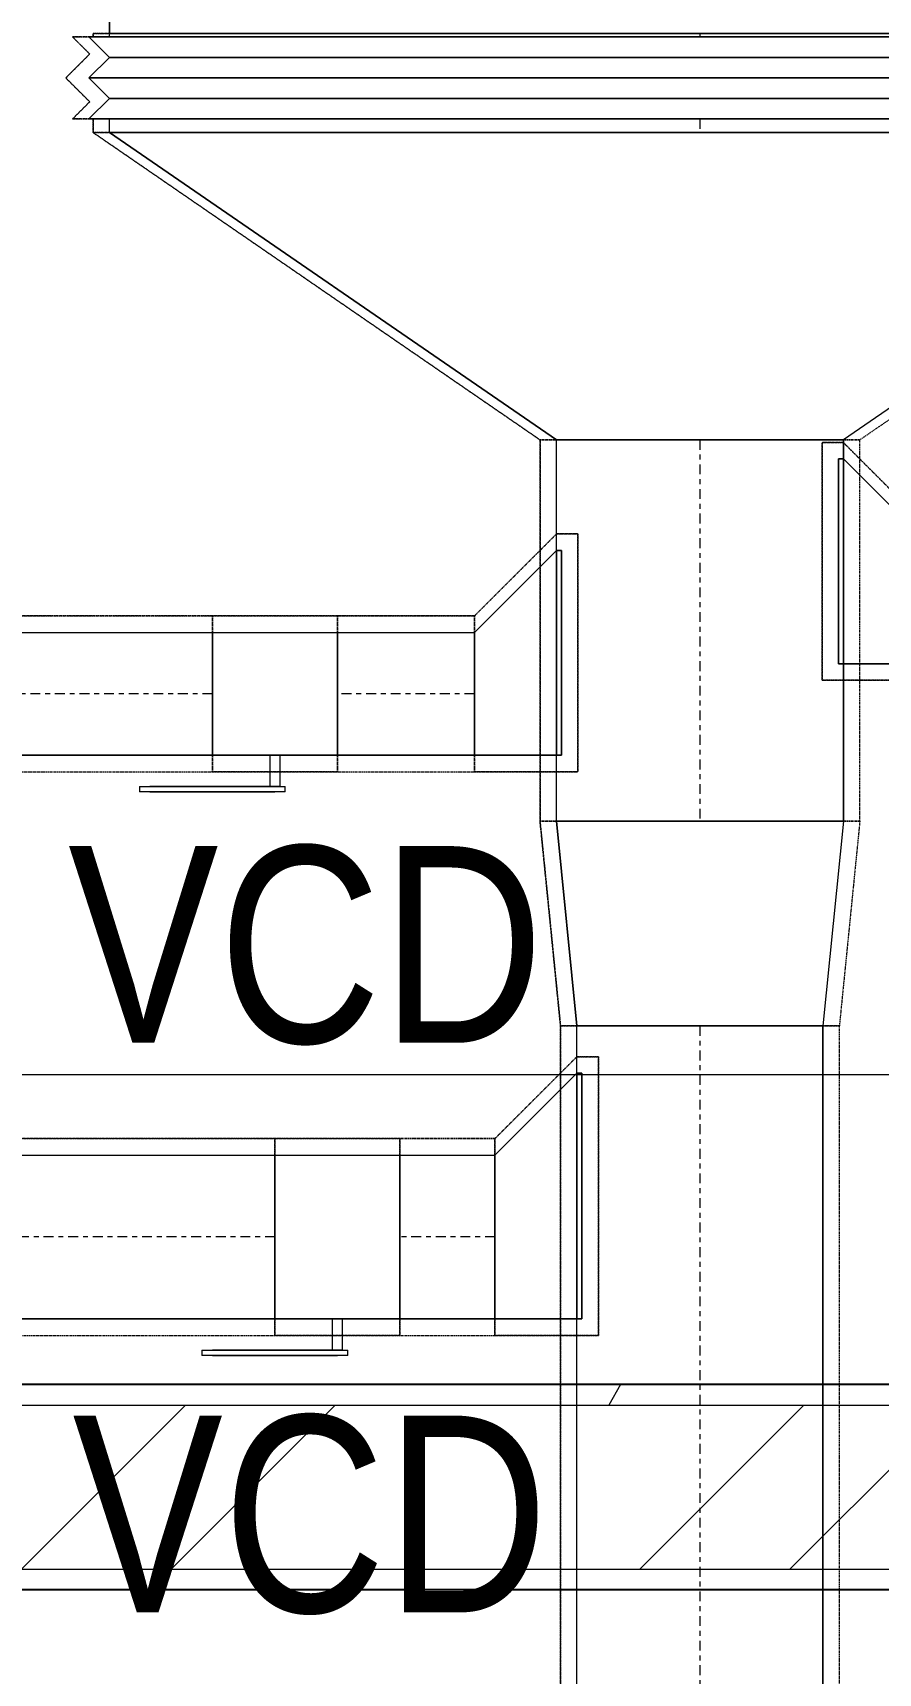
# Model space of a CAD drawing. Header units: inches. Extents: x -83664 to 20107, y -47222 to 19398.
# Drawn here: x -24759 to -23728, y -23392 to -21390 of the extents above; entities that cross this region are included whole.
import ezdxf

# ---------------------------------------------------------------- set-up
doc = ezdxf.new("R2010")
doc.units = ezdxf.units.IN
doc.header["$MEASUREMENT"] = 0
doc.linetypes.add('Center', pattern=[29.999999, 12, -6, 6, -6])
doc.linetypes.add('Hidden 0_50', pattern=[1.0584, 0.5292, -0.5292])
for name, color, linetype, lineweight in [('A-WALL', 7, 'Continuous', 9), ('A-WALL-PATT', 7, 'Continuous', 25), ('G-ANNO-TEXT', 7, 'Continuous', 9), ('M-EQPM', 7, 'Continuous', 18), ('M-HVAC-DUCT-CNTR', 7, 'Center', 9), ('M-HVAC-DUCT-IDEN', 7, 'Continuous', 18)]:
    doc.layers.add(name, color=color, linetype=linetype, lineweight=lineweight)
doc.layers.add('M-HVAC-DUCT', color=7, linetype='Continuous', lineweight=9, true_color=0xffe97f)
doc.styles.add('Arial Narrow_21', font='ARIALN.TTF', dxfattribs={"height": 240})
pattern_1 = [(0, (0, 0), (1219.2, 304.8), [50.292, -864.108, 50.292, -864.108, -4876.8]), (0, (0, 0), (1219.2, 304.8), [-1828.8, 50.292, -1778.508, 50.292, -864.108, -2133.6]), (0, (0, 0), (1219.2, 304.8), [-4572, 50.292, -559.308, 50.292, -1473.708]), (120, (457.2, 152.4), (-873.56454, 903.4582), [50.292, -864.108, 50.292, -864.108, -4876.8]), (120, (457.2, 152.4), (-873.56454, 903.4582), [-1828.8, 50.292, -1778.508, 50.292, -864.108, -2133.6]), (120, (457.2, 152.4), (-873.56454, 903.4582), [-4572, 50.292, -559.308, 50.292, -1473.708]), (240, (609.6, 762), (-345.63546, -1208.2582), [50.292, -864.108, 50.292, -864.108, -4876.8]), (240, (609.6, 762), (-345.63546, -1208.2582), [-1828.8, 50.292, -1778.508, 50.292, -864.108, -2133.6]), (240, (609.6, 762), (-345.63546, -1208.2582), [-4572, 50.292, -559.308, 50.292, -1473.708])]

# ---------------------------------------------------------------- blocks, each defined once
blk = doc.blocks.new('REMC_M_EQP_FCU_Type 2 - FCU-1F-04-04-8275427-FIRST FLOOR AC CONDITIONING LAYOUT - PART A')
at = {"layer": 'M-EQPM'}
for p, q in [((720, 293.5), (-720, 293.5)), ((-720, 293.5), (720, 293.5)), ((720, 270.5), (720, 293.5)), ((720, 293.5), (720, 270.5))]:
    blk.add_line(p, q, dxfattribs=at)
blk = doc.blocks.new('REMC_M_FLEX CONNECTION_Type 2 - V_SAD-8295173-FIRST FLOOR AC CONDITIONING LAYOUT - PART A')
at = {"layer": 'M-HVAC-DUCT', "color": 30, "true_color": 0xff7f00}
for p, q in [((126791, 76951.9), (126766, 76976.9)), ((128256, 76976.9), (126766, 76976.9)), ((126791, 76951.9), (126766, 76976.9)), ((126766, 76976.9), (128256, 76976.9)), ((126766, 76926.9), (126791, 76951.9)), ((126766, 76926.9), (126791, 76951.9)), ((126791, 76951.9), (128231, 76951.9)), ((128231, 76951.9), (126791, 76951.9)), ((128231, 76951.9), (126791, 76951.9)), ((126791, 76951.9), (128231, 76951.9)), ((126791, 76901.9), (126766, 76926.9)), ((128256, 76926.9), (126766, 76926.9)), ((126791, 76901.9), (126766, 76926.9)), ((126766, 76926.9), (128256, 76926.9)), ((126766, 76926.9), (128256, 76926.9)), ((128256, 76926.9), (126766, 76926.9)), ((126791, 76901.9), (126766, 76876.9)), ((126791, 76901.9), (126766, 76876.9)), ((126791, 76901.9), (128231, 76901.9)), ((128231, 76901.9), (126791, 76901.9)), ((126791, 76901.9), (128231, 76901.9)), ((128231, 76901.9), (126791, 76901.9)), ((128256, 76876.9), (126766, 76876.9)), ((126766, 76876.9), (128256, 76876.9))]:
    blk.add_line(p, q, dxfattribs=at)
blk = doc.blocks.new('M_Rec Transition - Length - Standard-8295927-FIRST FLOOR AC CONDITIONING LAYOUT - PART A')
at = {"layer": 'M-HVAC-DUCT', "color": 30, "true_color": 0xff7f00}
for p, q in [((0, 720), (0, -720)), ((0, 720), (375, 175)), ((0, 720), (375, 175)), ((0, -720), (0, 720)), ((375, -175), (375, 175)), ((375, 175), (375, -175)), ((0, -720), (375, -175)), ((375, -175), (0, -720))]:
    blk.add_line(p, q, dxfattribs=at)
blk = doc.blocks.new('M_Rec Transition - Length - Standard-8989739-FIRST FLOOR AC CONDITIONING LAYOUT - PART A')
at = {"layer": 'M-HVAC-DUCT', "color": 30, "true_color": 0xff7f00}
for p, q in [((0, 175), (0, -175)), ((0, 175), (250, 150)), ((0, 175), (250, 150)), ((0, -175), (0, 175)), ((250, -150), (250, 150)), ((250, 150), (250, -150)), ((0, -175), (250, -150)), ((250, -150), (0, -175))]:
    blk.add_line(p, q, dxfattribs=at)
blk = doc.blocks.new('M_Rec Tap - Beveled - Standard-7670352-FIRST FLOOR AC CONDITIONING LAYOUT - PART A')
at = {"layer": 'M-HVAC-DUCT', "color": 30, "true_color": 0xff7f00}
for p, q in [((0, 200), (-6.096, 200)), ((-6.096, -100), (-6.096, 200)), ((-6.096, 200), (-6.096, -100)), ((-6.096, 200), (0, 200)), ((100, 100), (0, 200)), ((100, 100), (0, 200)), ((100, 100), (100, -100)), ((100, -100), (100, 100)), ((-6.096, -100), (100, -100)), ((100, -100), (-6.096, -100))]:
    blk.add_line(p, q, dxfattribs=at)
blk = doc.blocks.new('M_Rec Tap - Beveled - Standard-7691862-FIRST FLOOR AC CONDITIONING LAYOUT - PART A')
at = {"layer": 'M-HVAC-DUCT', "color": 30, "true_color": 0xff7f00}
for p, q in [((100, 75), (-6.096, 75)), ((-6.096, 75), (100, 75)), ((-6.096, 75), (-6.096, -175)), ((-6.096, -175), (-6.096, 75)), ((100, 75), (100, -75)), ((100, -75), (100, 75)), ((0, -175), (100, -75)), ((0, -175), (100, -75)), ((-6.096, -175), (0, -175)), ((0, -175), (-6.096, -175))]:
    blk.add_line(p, q, dxfattribs=at)
blk = doc.blocks.new('M_Rec Tap - Beveled - Standard-7691855-FIRST FLOOR AC CONDITIONING LAYOUT - PART A')
at = {"layer": 'M-HVAC-DUCT', "color": 30, "true_color": 0xff7f00}
for p, q in [((0, 175), (-6.096, 175)), ((-6.096, -75), (-6.096, 175)), ((-6.096, 175), (-6.096, -75)), ((-6.096, 175), (0, 175)), ((100, 75), (0, 175)), ((100, 75), (0, 175)), ((100, 75), (100, -75)), ((100, -75), (100, 75)), ((-6.096, -75), (100, -75)), ((100, -75), (-6.096, -75))]:
    blk.add_line(p, q, dxfattribs=at)
blk = doc.blocks.new('TEMW-ME-DMP-Volume Control Damper - Standard-7421030-FIRST FLOOR AC CONDITIONING LAYOUT - PART A')
at = {"layer": 'M-HVAC-DUCT', "color": 30, "true_color": 0xff7f00}
for p, q in [((-165.1, 113.1), (-165.1, 119.45)), ((-152.4, 119.45), (-165.1, 119.45)), ((-165.1, 113.1), (-152.4, 113.1)), ((0, 119.45), (-152.4, 119.45)), ((-152.4, 119.45), (0, 119.45)), ((0, 113.1), (-152.4, 113.1)), ((-152.4, 113.1), (0, 113.1)), ((-6.35, 75), (-6.35, 113.1)), ((6.35, 113.1), (-6.35, 113.1)), ((6.35, 113.1), (-6.35, 113.1)), ((12.7, 119.45), (0, 119.45)), ((0, 113.1), (12.7, 113.1)), ((6.35, 113.1), (6.35, 75)), ((12.7, 119.45), (12.7, 113.1)), ((-76.2, 75), (-76.2, -75)), ((-76.2, -75), (-76.2, 75)), ((76.2, 75), (-76.2, 75)), ((-76.2, 75), (76.2, 75)), ((-76.2, 75), (76.2, 75)), ((-6.35, 75), (6.35, 75)), ((-6.35, 75), (6.35, 75)), ((76.2, 75), (76.2, -75)), ((76.2, -75), (76.2, 75)), ((-76.2, -75), (76.2, -75)), ((-76.2, -75), (76.2, -75)), ((-76.2, -75), (76.2, -75))]:
    blk.add_line(p, q, dxfattribs=at)
blk = doc.blocks.new('TEMW-ME-DMP-Volume Control Damper - Standard-7399617-FIRST FLOOR AC CONDITIONING LAYOUT - PART A')
at = {"layer": 'M-HVAC-DUCT', "color": 30, "true_color": 0xff7f00}
for p, q in [((-165.1, 138.1), (-165.1, 144.4)), ((-152.4, 144.4), (-165.1, 144.4)), ((0, 144.4), (-152.4, 144.4)), ((-152.4, 144.4), (0, 144.4)), ((12.7, 144.4), (0, 144.4)), ((12.7, 144.4), (12.7, 138.1)), ((-165.1, 138.1), (-152.4, 138.1)), ((0, 138.1), (-152.4, 138.1)), ((-152.4, 138.1), (0, 138.1)), ((-6.3, 100), (-6.3, 138.1)), ((6.4, 138.1), (-6.3, 138.1)), ((6.4, 138.1), (-6.3, 138.1)), ((0, 138.1), (12.7, 138.1)), ((6.4, 138.1), (6.4, 100)), ((-76.2, 100), (-76.2, -100)), ((-76.2, -100), (-76.2, 100)), ((76.2, 100), (-76.2, 100)), ((-76.2, 100), (76.2, 100)), ((-76.2, 100), (76.2, 100)), ((-6.3, 100), (6.4, 100)), ((-6.3, 100), (6.4, 100)), ((76.2, 100), (76.2, -100)), ((76.2, -100), (76.2, 100)), ((-76.2, -100), (76.2, -100)), ((-76.2, -100), (76.2, -100)), ((-76.2, -100), (76.2, -100))]:
    blk.add_line(p, q, dxfattribs=at)
blk = doc.blocks.new('TEMW-SMBZ-HO-BM-HVAC-00002_rvt-1-FIRST FLOOR AC CONDITIONING LAYOUT - PART A')
at = {"layer": 'M-HVAC-DUCT', "color": 30, "linetype": 'Hidden 0_50', "true_color": 0xff7f00}
for p, q in [((126766.9, 76956.1), (126746, 76976.9)), ((126746, 76976.9), (128276, 76976.9)), ((128276, 76976.9), (126746, 76976.9)), ((126746, 76976.9), (126766.9, 76956.1)), ((126771, 76981.3), (128251, 76981.3)), ((128251, 76981.3), (126771, 76981.3)), ((126771, 76981.3), (126771, 76976.9)), ((126771, 76976.9), (126771, 76981.3)), ((126771, 76976.9), (128251, 76976.9)), ((128251, 76976.9), (126771, 76976.9)), ((126737.7, 76926.9), (126766.9, 76956.1)), ((126766.9, 76956.1), (126737.7, 76926.9)), ((126766.9, 76897.8), (126737.7, 76926.9)), ((126737.7, 76926.9), (126766.9, 76897.8)), ((126746, 76876.9), (126766.9, 76897.8)), ((126766.9, 76897.8), (126746, 76876.9)), ((128276, 76876.9), (126746, 76876.9)), ((126746, 76876.9), (128276, 76876.9)), ((126771, 76876.9), (128251, 76876.9)), ((128251, 76876.9), (126771, 76876.9)), ((126771, 76876.9), (126771, 76860.3)), ((126771, 76860.3), (126771, 76876.9)), ((126771, 76860.3), (128251, 76860.3)), ((128251, 76860.3), (126771, 76860.3)), ((126771, 76860.3), (127316, 76485.3)), ((127316, 76485.3), (126771, 76860.3)), ((128251, 76860.3), (126771, 76860.3)), ((126771, 76860.3), (128251, 76860.3)), ((128251, 76860.3), (127706, 76485.3)), ((128251, 76860.3), (127706, 76485.3)), ((127316, 76485.3), (127706, 76485.3)), ((127706, 76485.3), (127316, 76485.3)), ((127316, 76485.3), (127316, 76020.3)), ((127316, 76020.3), (127316, 76485.3)), ((127316, 76485.3), (127706, 76485.3)), ((127706, 76485.3), (127316, 76485.3)), ((127659.9, 76192), (127659.9, 76482)), ((127659.9, 76482), (127686, 76482)), ((127686, 76482), (127659.9, 76482)), ((127659.9, 76482), (127659.9, 76192)), ((127686, 76482), (127786, 76382)), ((127786, 76382), (127686, 76482)), ((127706, 76020.3), (127706, 76485.3)), ((127706, 76020.3), (127706, 76485.3)), ((127236, 76270.5), (127336, 76370.5)), ((127336, 76370.5), (127236, 76270.5)), ((127336, 76370.5), (127362.1, 76370.5)), ((127362.1, 76370.5), (127336, 76370.5)), ((127362.1, 76370.5), (127362.1, 76080.5)), ((127362.1, 76080.5), (127362.1, 76370.5)), ((126916.5, 76270.5), (125963.5, 76270.5)), ((125963.5, 76270.5), (126916.5, 76270.5)), ((126916.5, 76270.5), (126916.5, 76080.5)), ((126916.5, 76080.5), (126916.5, 76270.5)), ((127068.9, 76270.5), (126916.5, 76270.5)), ((126916.5, 76270.5), (126916.5, 76080.5)), ((126916.5, 76080.5), (126916.5, 76270.5)), ((126916.5, 76270.5), (127068.9, 76270.5)), ((127068.9, 76080.5), (127068.9, 76270.5)), ((127068.9, 76270.5), (127068.9, 76080.5)), ((127068.9, 76270.5), (127068.9, 76080.5)), ((127068.9, 76080.5), (127068.9, 76270.5)), ((127236, 76270.5), (127068.9, 76270.5)), ((127068.9, 76270.5), (127236, 76270.5)), ((127236, 76080.5), (127236, 76270.5)), ((127236, 76270.5), (127236, 76080.5)), ((127236, 76270.5), (127236, 76080.5)), ((127236, 76080.5), (127236, 76270.5)), ((127786, 76192), (127659.9, 76192)), ((127659.9, 76192), (127786, 76192)), ((125963.5, 76080.5), (126916.5, 76080.5)), ((125963.5, 76080.5), (126916.5, 76080.5)), ((126916.5, 76080.5), (127068.9, 76080.5)), ((127068.9, 76080.5), (126916.5, 76080.5)), ((127068.9, 76080.5), (127236, 76080.5)), ((127068.9, 76080.5), (127236, 76080.5)), ((127362.1, 76080.5), (127236, 76080.5)), ((127236, 76080.5), (127362.1, 76080.5)), ((127316, 76020.3), (127706, 76020.3)), ((127706, 76020.3), (127316, 76020.3)), ((127316, 76020.3), (127341, 75770.3)), ((127341, 75770.3), (127316, 76020.3)), ((127706, 76020.3), (127316, 76020.3)), ((127316, 76020.3), (127706, 76020.3)), ((127706, 76020.3), (127681, 75770.3)), ((127706, 76020.3), (127681, 75770.3)), ((127341, 75770.3), (127681, 75770.3)), ((127681, 75770.3), (127341, 75770.3)), ((127341, 75770.3), (127341, 74161.4)), ((127341, 74161.4), (127341, 75770.3)), ((127341, 75770.3), (127681, 75770.3)), ((127681, 75770.3), (127341, 75770.3)), ((127681, 74161.4), (127681, 75770.3)), ((127681, 74161.4), (127681, 75770.3)), ((127261, 75632.8), (127361, 75732.8)), ((127361, 75732.8), (127261, 75632.8)), ((127361, 75732.8), (127387.1, 75732.8)), ((127387.1, 75732.8), (127361, 75732.8)), ((127387.1, 75732.8), (127387.1, 75392.8)), ((127387.1, 75392.8), (127387.1, 75732.8)), ((126992.7, 75632.8), (124159.4, 75632.8)), ((124159.4, 75632.8), (126992.7, 75632.8)), ((126992.7, 75632.8), (126992.7, 75392.8)), ((126992.7, 75392.8), (126992.7, 75632.8)), ((127145.1, 75632.8), (126992.7, 75632.8)), ((126992.7, 75632.8), (126992.7, 75392.8)), ((126992.7, 75392.8), (126992.7, 75632.8)), ((126992.7, 75632.8), (127145.1, 75632.8)), ((127145.1, 75392.8), (127145.1, 75632.8)), ((127145.1, 75632.8), (127145.1, 75392.8)), ((127145.1, 75632.8), (127145.1, 75392.8)), ((127145.1, 75392.8), (127145.1, 75632.8)), ((127261, 75632.8), (127145.1, 75632.8)), ((127145.1, 75632.8), (127261, 75632.8)), ((127261, 75392.8), (127261, 75632.8)), ((127261, 75632.8), (127261, 75392.8)), ((127261, 75632.8), (127261, 75392.8)), ((127261, 75392.8), (127261, 75632.8)), ((124159.4, 75392.8), (126992.7, 75392.8)), ((124159.4, 75392.8), (126992.7, 75392.8)), ((126992.7, 75392.8), (127145.1, 75392.8)), ((127145.1, 75392.8), (126992.7, 75392.8)), ((127145.1, 75392.8), (127261, 75392.8)), ((127145.1, 75392.8), (127261, 75392.8)), ((127387.1, 75392.8), (127261, 75392.8)), ((127261, 75392.8), (127387.1, 75392.8))]:
    blk.add_line(p, q, dxfattribs=at)
at = {"layer": 'M-HVAC-DUCT', "color": 30, "true_color": 0xff7f00}
for p, q in [((128231, 76981.3), (126791, 76981.3)), ((126791, 76981.3), (128231, 76981.3)), ((126791, 76976.9), (126791, 76981.3)), ((126791, 76976.9), (126791, 76981.3)), ((128231, 76976.9), (126791, 76976.9)), ((126791, 76976.9), (128231, 76976.9)), ((128231, 76876.9), (126791, 76876.9)), ((126791, 76876.9), (128231, 76876.9)), ((126791, 76860.3), (126791, 76876.9)), ((126791, 76860.3), (126791, 76876.9)), ((128231, 76860.3), (126791, 76860.3)), ((126791, 76860.3), (128231, 76860.3)), ((127686, 76485.3), (127336, 76485.3)), ((127336, 76485.3), (127686, 76485.3)), ((127336, 76020.3), (127336, 76485.3)), ((127336, 76020.3), (127336, 76485.3)), ((127686, 76485.3), (127686, 76020.3)), ((127686, 76020.3), (127686, 76485.3)), ((127679.9, 76462), (127686, 76462)), ((127679.9, 76212), (127679.9, 76462)), ((127679.9, 76212), (127679.9, 76462)), ((127686, 76462), (127679.9, 76462)), ((127686, 76212), (127686, 76462)), ((127686, 76212), (127686, 76462)), ((127336, 76350.5), (127342.1, 76350.5)), ((127336, 76350.5), (127336, 76100.5)), ((127336, 76350.5), (127342.1, 76350.5)), ((127336, 76100.5), (127336, 76350.5)), ((127342.1, 76350.5), (127342.1, 76100.5)), ((127342.1, 76350.5), (127342.1, 76100.5)), ((125963.5, 76250.5), (126916.5, 76250.5)), ((125963.5, 76250.5), (126916.5, 76250.5)), ((126916.5, 76100.5), (126916.5, 76250.5)), ((126916.5, 76250.5), (126916.5, 76100.5)), ((127068.9, 76100.5), (127068.9, 76250.5)), ((127068.9, 76250.5), (127068.9, 76100.5)), ((127068.9, 76250.5), (127236, 76250.5)), ((127068.9, 76250.5), (127236, 76250.5)), ((127236, 76100.5), (127236, 76250.5)), ((127236, 76250.5), (127236, 76100.5)), ((127686, 76212), (127679.9, 76212)), ((127679.9, 76212), (127686, 76212)), ((126916.5, 76100.5), (125963.5, 76100.5)), ((125963.5, 76100.5), (126916.5, 76100.5)), ((127236, 76100.5), (127068.9, 76100.5)), ((127068.9, 76100.5), (127236, 76100.5)), ((127342.1, 76100.5), (127336, 76100.5)), ((127342.1, 76100.5), (127336, 76100.5)), ((127686, 76020.3), (127336, 76020.3)), ((127336, 76020.3), (127686, 76020.3)), ((127661, 75770.3), (127361, 75770.3)), ((127361, 75770.3), (127661, 75770.3)), ((127361, 74161.4), (127361, 75770.3)), ((127361, 74161.4), (127361, 75770.3)), ((127661, 75770.3), (127661, 74161.4)), ((127661, 74161.4), (127661, 75770.3)), ((127361, 75712.8), (127367.1, 75712.8)), ((127361, 75712.8), (127361, 75412.8)), ((127361, 75712.8), (127361, 75412.8)), ((127367.1, 75712.8), (127361, 75712.8)), ((127367.1, 75712.8), (127367.1, 75412.8)), ((127367.1, 75412.8), (127367.1, 75712.8)), ((124159.4, 75612.8), (126992.7, 75612.8)), ((124159.4, 75612.8), (126992.7, 75612.8)), ((126992.7, 75412.8), (126992.7, 75612.8)), ((126992.7, 75612.8), (126992.7, 75412.8)), ((127145.1, 75412.8), (127145.1, 75612.8)), ((127145.1, 75612.8), (127145.1, 75412.8)), ((127145.1, 75612.8), (127261, 75612.8)), ((127145.1, 75612.8), (127261, 75612.8)), ((127261, 75412.8), (127261, 75612.8)), ((127261, 75612.8), (127261, 75412.8)), ((126992.7, 75412.8), (124159.4, 75412.8)), ((124159.4, 75412.8), (126992.7, 75412.8)), ((127261, 75412.8), (127145.1, 75412.8)), ((127145.1, 75412.8), (127261, 75412.8)), ((127367.1, 75412.8), (127361, 75412.8)), ((127361, 75412.8), (127367.1, 75412.8))]:
    blk.add_line(p, q, dxfattribs=at)
at = {"layer": 'M-HVAC-DUCT-CNTR', "color": 30, "true_color": 0xff7f00}
for p, q in [((127511, 76981.3), (127511, 76976.9)), ((127511, 76876.9), (127511, 76860.3)), ((127511, 76485.3), (127511, 76020.3)), ((126916.5, 76175.5), (125963.5, 76175.5)), ((127236, 76175.5), (127068.9, 76175.5)), ((127511, 75770.3), (127511, 74161.4)), ((126992.7, 75512.8), (124159.4, 75512.8)), ((127261, 75512.8), (127145.1, 75512.8))]:
    blk.add_line(p, q, dxfattribs=at)
at = {"layer": 'M-EQPM', "color": 6, "linetype": 'Hidden 0_50', "lineweight": 9, "true_color": 0xff00ff, "rotation": 180}
blk.add_blockref('REMC_M_EQP_FCU_Type 2 - FCU-1F-04-04-8275427-FIRST FLOOR AC CONDITIONING LAYOUT - PART A', (127511, 77274.8), dxfattribs=at)
at = {"layer": 'M-HVAC-DUCT', "color": 6, "linetype": 'Hidden 0_50', "lineweight": 9, "true_color": 0xff00ff}
blk.add_blockref('REMC_M_FLEX CONNECTION_Type 2 - V_SAD-8295173-FIRST FLOOR AC CONDITIONING LAYOUT - PART A', (0, 0), dxfattribs=at)
at = {"layer": 'M-HVAC-DUCT', "color": 6, "linetype": 'Hidden 0_50', "lineweight": 9, "true_color": 0xff00ff, "rotation": 270}
for name, p in [('M_Rec Transition - Length - Standard-8295927-FIRST FLOOR AC CONDITIONING LAYOUT - PART A', (127511, 76860.3)), ('M_Rec Transition - Length - Standard-8989739-FIRST FLOOR AC CONDITIONING LAYOUT - PART A', (127511, 76020.3))]:
    blk.add_blockref(name, p, dxfattribs=at)
at = {"layer": 'M-HVAC-DUCT', "color": 6, "linetype": 'Hidden 0_50', "lineweight": 9, "true_color": 0xff00ff, "extrusion": (0, 0, -1), "rotation": 180}
for name, p in [('M_Rec Tap - Beveled - Standard-7691862-FIRST FLOOR AC CONDITIONING LAYOUT - PART A', (-127686, 76287)), ('TEMW-ME-DMP-Volume Control Damper - Standard-7421030-FIRST FLOOR AC CONDITIONING LAYOUT - PART A', (-126992.7, 76175.5)), ('TEMW-ME-DMP-Volume Control Damper - Standard-7399617-FIRST FLOOR AC CONDITIONING LAYOUT - PART A', (-127068.9, 75512.8))]:
    blk.add_blockref(name, p, dxfattribs=at)
at = {"layer": 'M-HVAC-DUCT', "color": 6, "linetype": 'Hidden 0_50', "lineweight": 9, "true_color": 0xff00ff, "extrusion": (0, 0, -1)}
for name, p in [('M_Rec Tap - Beveled - Standard-7691855-FIRST FLOOR AC CONDITIONING LAYOUT - PART A', (-127336, 76175.5)), ('M_Rec Tap - Beveled - Standard-7670352-FIRST FLOOR AC CONDITIONING LAYOUT - PART A', (-127361, 75512.8))]:
    blk.add_blockref(name, p, dxfattribs=at)
blk = doc.blocks.new('REMC_M_EQP_FCU_Type 2 - FCU-1F-04-04-V270-FIRST FLOOR AC CONDITIONING LAYOUT - PART A')
at = {"layer": 'M-EQPM'}
for p, q in [((720, 293.5), (-720, 293.5)), ((-720, 293.5), (720, 293.5)), ((720, 270.5), (720, 293.5)), ((720, 293.5), (720, 270.5))]:
    blk.add_line(p, q, dxfattribs=at)
blk = doc.blocks.new('TEMW-SMBZ-HO-BM-HVAC-00002_rvt-2-FIRST FLOOR AC CONDITIONING LAYOUT - PART A')
at = {"layer": 'M-HVAC-DUCT', "color": 30, "linetype": 'Hidden 0_50', "true_color": 0xff7f00}
for p, q in [((126766.9, 76956.1), (126746, 76976.9)), ((126746, 76976.9), (128276, 76976.9)), ((128276, 76976.9), (126746, 76976.9)), ((126746, 76976.9), (126766.9, 76956.1)), ((126771, 76981.3), (128251, 76981.3)), ((128251, 76981.3), (126771, 76981.3)), ((126771, 76981.3), (126771, 76976.9)), ((126771, 76976.9), (126771, 76981.3)), ((126771, 76976.9), (128251, 76976.9)), ((128251, 76976.9), (126771, 76976.9)), ((126737.7, 76926.9), (126766.9, 76956.1)), ((126766.9, 76956.1), (126737.7, 76926.9)), ((126766.9, 76897.8), (126737.7, 76926.9)), ((126737.7, 76926.9), (126766.9, 76897.8)), ((126746, 76876.9), (126766.9, 76897.8)), ((126766.9, 76897.8), (126746, 76876.9)), ((128276, 76876.9), (126746, 76876.9)), ((126746, 76876.9), (128276, 76876.9)), ((126771, 76876.9), (128251, 76876.9)), ((128251, 76876.9), (126771, 76876.9)), ((126771, 76876.9), (126771, 76860.3)), ((126771, 76860.3), (126771, 76876.9)), ((126771, 76860.3), (128251, 76860.3)), ((128251, 76860.3), (126771, 76860.3)), ((126771, 76860.3), (127316, 76485.3)), ((127316, 76485.3), (126771, 76860.3)), ((128251, 76860.3), (126771, 76860.3)), ((126771, 76860.3), (128251, 76860.3)), ((128251, 76860.3), (127706, 76485.3)), ((128251, 76860.3), (127706, 76485.3)), ((127316, 76485.3), (127706, 76485.3)), ((127706, 76485.3), (127316, 76485.3)), ((127316, 76485.3), (127316, 76020.3)), ((127316, 76020.3), (127316, 76485.3)), ((127316, 76485.3), (127706, 76485.3)), ((127706, 76485.3), (127316, 76485.3)), ((127659.9, 76192), (127659.9, 76482)), ((127659.9, 76482), (127686, 76482)), ((127686, 76482), (127659.9, 76482)), ((127659.9, 76482), (127659.9, 76192)), ((127686, 76482), (127786, 76382)), ((127786, 76382), (127686, 76482)), ((127706, 76020.3), (127706, 76485.3)), ((127706, 76020.3), (127706, 76485.3)), ((127236, 76270.5), (127336, 76370.5)), ((127336, 76370.5), (127236, 76270.5)), ((127336, 76370.5), (127362.1, 76370.5)), ((127362.1, 76370.5), (127336, 76370.5)), ((127362.1, 76370.5), (127362.1, 76080.5)), ((127362.1, 76080.5), (127362.1, 76370.5)), ((126916.5, 76270.5), (125963.5, 76270.5)), ((125963.5, 76270.5), (126916.5, 76270.5)), ((126916.5, 76270.5), (126916.5, 76080.5)), ((126916.5, 76080.5), (126916.5, 76270.5)), ((127068.9, 76270.5), (126916.5, 76270.5)), ((126916.5, 76270.5), (126916.5, 76080.5)), ((126916.5, 76080.5), (126916.5, 76270.5)), ((126916.5, 76270.5), (127068.9, 76270.5)), ((127068.9, 76080.5), (127068.9, 76270.5)), ((127068.9, 76270.5), (127068.9, 76080.5)), ((127068.9, 76270.5), (127068.9, 76080.5)), ((127068.9, 76080.5), (127068.9, 76270.5)), ((127236, 76270.5), (127068.9, 76270.5)), ((127068.9, 76270.5), (127236, 76270.5)), ((127236, 76080.5), (127236, 76270.5)), ((127236, 76270.5), (127236, 76080.5)), ((127236, 76270.5), (127236, 76080.5)), ((127236, 76080.5), (127236, 76270.5)), ((127786, 76192), (127659.9, 76192)), ((127659.9, 76192), (127786, 76192)), ((125963.5, 76080.5), (126916.5, 76080.5)), ((125963.5, 76080.5), (126916.5, 76080.5)), ((126916.5, 76080.5), (127068.9, 76080.5)), ((127068.9, 76080.5), (126916.5, 76080.5)), ((127068.9, 76080.5), (127236, 76080.5)), ((127068.9, 76080.5), (127236, 76080.5)), ((127362.1, 76080.5), (127236, 76080.5)), ((127236, 76080.5), (127362.1, 76080.5)), ((127316, 76020.3), (127706, 76020.3)), ((127706, 76020.3), (127316, 76020.3)), ((127316, 76020.3), (127341, 75770.3)), ((127341, 75770.3), (127316, 76020.3)), ((127706, 76020.3), (127316, 76020.3)), ((127316, 76020.3), (127706, 76020.3)), ((127706, 76020.3), (127681, 75770.3)), ((127706, 76020.3), (127681, 75770.3)), ((127341, 75770.3), (127681, 75770.3)), ((127681, 75770.3), (127341, 75770.3)), ((127341, 75770.3), (127341, 74161.4)), ((127341, 74161.4), (127341, 75770.3)), ((127341, 75770.3), (127681, 75770.3)), ((127681, 75770.3), (127341, 75770.3)), ((127681, 74161.4), (127681, 75770.3)), ((127681, 74161.4), (127681, 75770.3)), ((127261, 75632.8), (127361, 75732.8)), ((127361, 75732.8), (127261, 75632.8)), ((127361, 75732.8), (127387.1, 75732.8)), ((127387.1, 75732.8), (127361, 75732.8)), ((127387.1, 75732.8), (127387.1, 75392.8)), ((127387.1, 75392.8), (127387.1, 75732.8)), ((126992.7, 75632.8), (124159.4, 75632.8)), ((124159.4, 75632.8), (126992.7, 75632.8)), ((126992.7, 75632.8), (126992.7, 75392.8)), ((126992.7, 75392.8), (126992.7, 75632.8)), ((127145.1, 75632.8), (126992.7, 75632.8)), ((126992.7, 75632.8), (126992.7, 75392.8)), ((126992.7, 75392.8), (126992.7, 75632.8)), ((126992.7, 75632.8), (127145.1, 75632.8)), ((127145.1, 75392.8), (127145.1, 75632.8)), ((127145.1, 75632.8), (127145.1, 75392.8)), ((127145.1, 75632.8), (127145.1, 75392.8)), ((127145.1, 75392.8), (127145.1, 75632.8)), ((127261, 75632.8), (127145.1, 75632.8)), ((127145.1, 75632.8), (127261, 75632.8)), ((127261, 75392.8), (127261, 75632.8)), ((127261, 75632.8), (127261, 75392.8)), ((127261, 75632.8), (127261, 75392.8)), ((127261, 75392.8), (127261, 75632.8)), ((124159.4, 75392.8), (126992.7, 75392.8)), ((124159.4, 75392.8), (126992.7, 75392.8)), ((126992.7, 75392.8), (127145.1, 75392.8)), ((127145.1, 75392.8), (126992.7, 75392.8)), ((127145.1, 75392.8), (127261, 75392.8)), ((127145.1, 75392.8), (127261, 75392.8)), ((127387.1, 75392.8), (127261, 75392.8)), ((127261, 75392.8), (127387.1, 75392.8))]:
    blk.add_line(p, q, dxfattribs=at)
at = {"layer": 'M-HVAC-DUCT', "color": 30, "true_color": 0xff7f00}
for p, q in [((128231, 76981.3), (126791, 76981.3)), ((126791, 76981.3), (128231, 76981.3)), ((126791, 76976.9), (126791, 76981.3)), ((126791, 76976.9), (126791, 76981.3)), ((128231, 76976.9), (126791, 76976.9)), ((126791, 76976.9), (128231, 76976.9)), ((128231, 76876.9), (126791, 76876.9)), ((126791, 76876.9), (128231, 76876.9)), ((126791, 76860.3), (126791, 76876.9)), ((126791, 76860.3), (126791, 76876.9)), ((128231, 76860.3), (126791, 76860.3)), ((126791, 76860.3), (128231, 76860.3)), ((127686, 76485.3), (127336, 76485.3)), ((127336, 76485.3), (127686, 76485.3)), ((127336, 76020.3), (127336, 76485.3)), ((127336, 76020.3), (127336, 76485.3)), ((127686, 76485.3), (127686, 76020.3)), ((127686, 76020.3), (127686, 76485.3)), ((127679.9, 76462), (127686, 76462)), ((127679.9, 76212), (127679.9, 76462)), ((127679.9, 76212), (127679.9, 76462)), ((127686, 76462), (127679.9, 76462)), ((127686, 76212), (127686, 76462)), ((127686, 76212), (127686, 76462)), ((127336, 76350.5), (127342.1, 76350.5)), ((127336, 76350.5), (127336, 76100.5)), ((127336, 76350.5), (127342.1, 76350.5)), ((127336, 76100.5), (127336, 76350.5)), ((127342.1, 76350.5), (127342.1, 76100.5)), ((127342.1, 76350.5), (127342.1, 76100.5)), ((125963.5, 76250.5), (126916.5, 76250.5)), ((125963.5, 76250.5), (126916.5, 76250.5)), ((126916.5, 76100.5), (126916.5, 76250.5)), ((126916.5, 76250.5), (126916.5, 76100.5)), ((127068.9, 76100.5), (127068.9, 76250.5)), ((127068.9, 76250.5), (127068.9, 76100.5)), ((127068.9, 76250.5), (127236, 76250.5)), ((127068.9, 76250.5), (127236, 76250.5)), ((127236, 76100.5), (127236, 76250.5)), ((127236, 76250.5), (127236, 76100.5)), ((127686, 76212), (127679.9, 76212)), ((127679.9, 76212), (127686, 76212)), ((126916.5, 76100.5), (125963.5, 76100.5)), ((125963.5, 76100.5), (126916.5, 76100.5)), ((127236, 76100.5), (127068.9, 76100.5)), ((127068.9, 76100.5), (127236, 76100.5)), ((127342.1, 76100.5), (127336, 76100.5)), ((127342.1, 76100.5), (127336, 76100.5)), ((127686, 76020.3), (127336, 76020.3)), ((127336, 76020.3), (127686, 76020.3)), ((127661, 75770.3), (127361, 75770.3)), ((127361, 75770.3), (127661, 75770.3)), ((127361, 74161.4), (127361, 75770.3)), ((127361, 74161.4), (127361, 75770.3)), ((127661, 75770.3), (127661, 74161.4)), ((127661, 74161.4), (127661, 75770.3)), ((127361, 75712.8), (127367.1, 75712.8)), ((127361, 75712.8), (127361, 75412.8)), ((127361, 75712.8), (127361, 75412.8)), ((127367.1, 75712.8), (127361, 75712.8)), ((127367.1, 75712.8), (127367.1, 75412.8)), ((127367.1, 75412.8), (127367.1, 75712.8)), ((124159.4, 75612.8), (126992.7, 75612.8)), ((124159.4, 75612.8), (126992.7, 75612.8)), ((126992.7, 75412.8), (126992.7, 75612.8)), ((126992.7, 75612.8), (126992.7, 75412.8)), ((127145.1, 75412.8), (127145.1, 75612.8)), ((127145.1, 75612.8), (127145.1, 75412.8)), ((127145.1, 75612.8), (127261, 75612.8)), ((127145.1, 75612.8), (127261, 75612.8)), ((127261, 75412.8), (127261, 75612.8)), ((127261, 75612.8), (127261, 75412.8)), ((126992.7, 75412.8), (124159.4, 75412.8)), ((124159.4, 75412.8), (126992.7, 75412.8)), ((127261, 75412.8), (127145.1, 75412.8)), ((127145.1, 75412.8), (127261, 75412.8)), ((127367.1, 75412.8), (127361, 75412.8)), ((127361, 75412.8), (127367.1, 75412.8))]:
    blk.add_line(p, q, dxfattribs=at)
at = {"layer": 'M-HVAC-DUCT-CNTR', "color": 30, "true_color": 0xff7f00}
for p, q in [((127511, 76981.3), (127511, 76976.9)), ((127511, 76876.9), (127511, 76860.3)), ((127511, 76485.3), (127511, 76020.3)), ((126916.5, 76175.5), (125963.5, 76175.5)), ((127236, 76175.5), (127068.9, 76175.5)), ((127511, 75770.3), (127511, 74161.4)), ((126992.7, 75512.8), (124159.4, 75512.8)), ((127261, 75512.8), (127145.1, 75512.8))]:
    blk.add_line(p, q, dxfattribs=at)
at = {"layer": 'M-EQPM', "color": 6, "linetype": 'Hidden 0_50', "lineweight": 9, "true_color": 0xff00ff, "rotation": 180}
blk.add_blockref('REMC_M_EQP_FCU_Type 2 - FCU-1F-04-04-V270-FIRST FLOOR AC CONDITIONING LAYOUT - PART A', (127511, 77274.8), dxfattribs=at)
at = {"layer": 'M-HVAC-DUCT', "color": 6, "linetype": 'Hidden 0_50', "lineweight": 9, "true_color": 0xff00ff}
blk.add_blockref('REMC_M_FLEX CONNECTION_Type 2 - V_SAD-8295173-FIRST FLOOR AC CONDITIONING LAYOUT - PART A', (0, 0), dxfattribs=at)
at = {"layer": 'M-HVAC-DUCT', "color": 6, "linetype": 'Hidden 0_50', "lineweight": 9, "true_color": 0xff00ff, "rotation": 270}
for name, p in [('M_Rec Transition - Length - Standard-8295927-FIRST FLOOR AC CONDITIONING LAYOUT - PART A', (127511, 76860.3)), ('M_Rec Transition - Length - Standard-8989739-FIRST FLOOR AC CONDITIONING LAYOUT - PART A', (127511, 76020.3))]:
    blk.add_blockref(name, p, dxfattribs=at)
at = {"layer": 'M-HVAC-DUCT', "color": 6, "linetype": 'Hidden 0_50', "lineweight": 9, "true_color": 0xff00ff, "extrusion": (0, 0, -1), "rotation": 180}
for name, p in [('M_Rec Tap - Beveled - Standard-7691862-FIRST FLOOR AC CONDITIONING LAYOUT - PART A', (-127686, 76287)), ('TEMW-ME-DMP-Volume Control Damper - Standard-7421030-FIRST FLOOR AC CONDITIONING LAYOUT - PART A', (-126992.7, 76175.5)), ('TEMW-ME-DMP-Volume Control Damper - Standard-7399617-FIRST FLOOR AC CONDITIONING LAYOUT - PART A', (-127068.9, 75512.8))]:
    blk.add_blockref(name, p, dxfattribs=at)
at = {"layer": 'M-HVAC-DUCT', "color": 6, "linetype": 'Hidden 0_50', "lineweight": 9, "true_color": 0xff00ff, "extrusion": (0, 0, -1)}
for name, p in [('M_Rec Tap - Beveled - Standard-7691855-FIRST FLOOR AC CONDITIONING LAYOUT - PART A', (-127336, 76175.5)), ('M_Rec Tap - Beveled - Standard-7670352-FIRST FLOOR AC CONDITIONING LAYOUT - PART A', (-127361, 75512.8))]:
    blk.add_blockref(name, p, dxfattribs=at)
blk = doc.blocks.new('SMBZ_Hospital Arch Model_2026_01_29_rvt-1-FIRST FLOOR AC CONDITIONING LAYOUT - PART A')
at = {"layer": 'A-WALL-PATT', "lineweight": 9, "true_color": 0xbbbbbb}
h = blk.add_hatch(dxfattribs=at)
h.set_pattern_fill('FP_13', color=9, style=0, pattern_type=2)
h.set_pattern_definition(pattern_1)
h.paths.add_polyline_path([(124434.4, 75307.7), (124434.4, 75332.7), (124284.4, 75332.7), (124284.4, 75307.7)])
h.paths.add_polyline_path([(130309.4, 75307.7), (130309.4, 75332.7), (124534.4, 75332.7), (124534.4, 75307.7), (129750.1, 75307.7)])
h = blk.add_hatch(dxfattribs=at)
h.set_pattern_fill('FP_12', color=9, style=0, pattern_type=2)
h.set_pattern_definition([(45, (0, 0), (-377.1708, 377.1708), []), (45, (0, 571.5), (-377.1708, 377.1708), [])])
h.paths.add_polyline_path([(130309.4, 75107.7), (130309.4, 75307.7), (124259.4, 75307.7), (124259.4, 75107.7), (129750.1, 75107.7)])
h = blk.add_hatch(dxfattribs=at)
h.set_pattern_fill('FP_13', color=9, style=0, pattern_type=2)
h.set_pattern_definition(pattern_1)
h.paths.add_polyline_path([(124284.4, 75082.7), (130309.4, 75082.7), (130309.4, 75107.7), (124084.4, 75107.7), (124084.4, 75082.7), (124212.2, 75082.7)])
at = {"layer": 'A-WALL', "color": 9, "lineweight": 25, "true_color": 0xbbbbbb}
for p, q in [((130309.4, 75332.7), (124559.4, 75332.7)), ((124284.4, 75082.7), (130309.4, 75082.7))]:
    blk.add_line(p, q, dxfattribs=at)
at = {"layer": 'A-WALL', "color": 9, "true_color": 0xbbbbbb}
for p, q in [((128959.4, 75332.7), (124559.4, 75332.7)), ((124534.4, 75307.7), (130309.4, 75307.7)), ((124284.4, 75107.7), (130309.4, 75107.7)), ((124284.4, 75082.7), (128959.4, 75082.7))]:
    blk.add_line(p, q, dxfattribs=at)

msp = doc.modelspace()

# ---------------------------------------------------------------- linework, layer by layer
at = {"layer": 'M-HVAC-DUCT-IDEN', "lineweight": 9}
msp.add_line((-25290.2, -22661.1), (-23292.1, -22661.1), dxfattribs=at)

# ---------------------------------------------------------------- block references
at = {"lineweight": 5}
for name in ['SMBZ_Hospital Arch Model_2026_01_29_rvt-1-FIRST FLOOR AC CONDITIONING LAYOUT - PART A', 'TEMW-SMBZ-HO-BM-HVAC-00002_rvt-1-FIRST FLOOR AC CONDITIONING LAYOUT - PART A', 'TEMW-SMBZ-HO-BM-HVAC-00002_rvt-2-FIRST FLOOR AC CONDITIONING LAYOUT - PART A']:
    msp.add_blockref(name, (-151456.7, -98372.2), dxfattribs=at)

# ---------------------------------------------------------------- texts
at = {"layer": 'G-ANNO-TEXT', "char_height": 240, "width": 733.544, "attachment_point": 1, "style": 'Arial Narrow_21'}
for insert in [(-24716.1, -22382.5), (-24710.8, -23077.3)]:
    msp.add_mtext('VCD', dxfattribs=dict(at, insert=insert))

doc.saveas('drawing.dxf')
